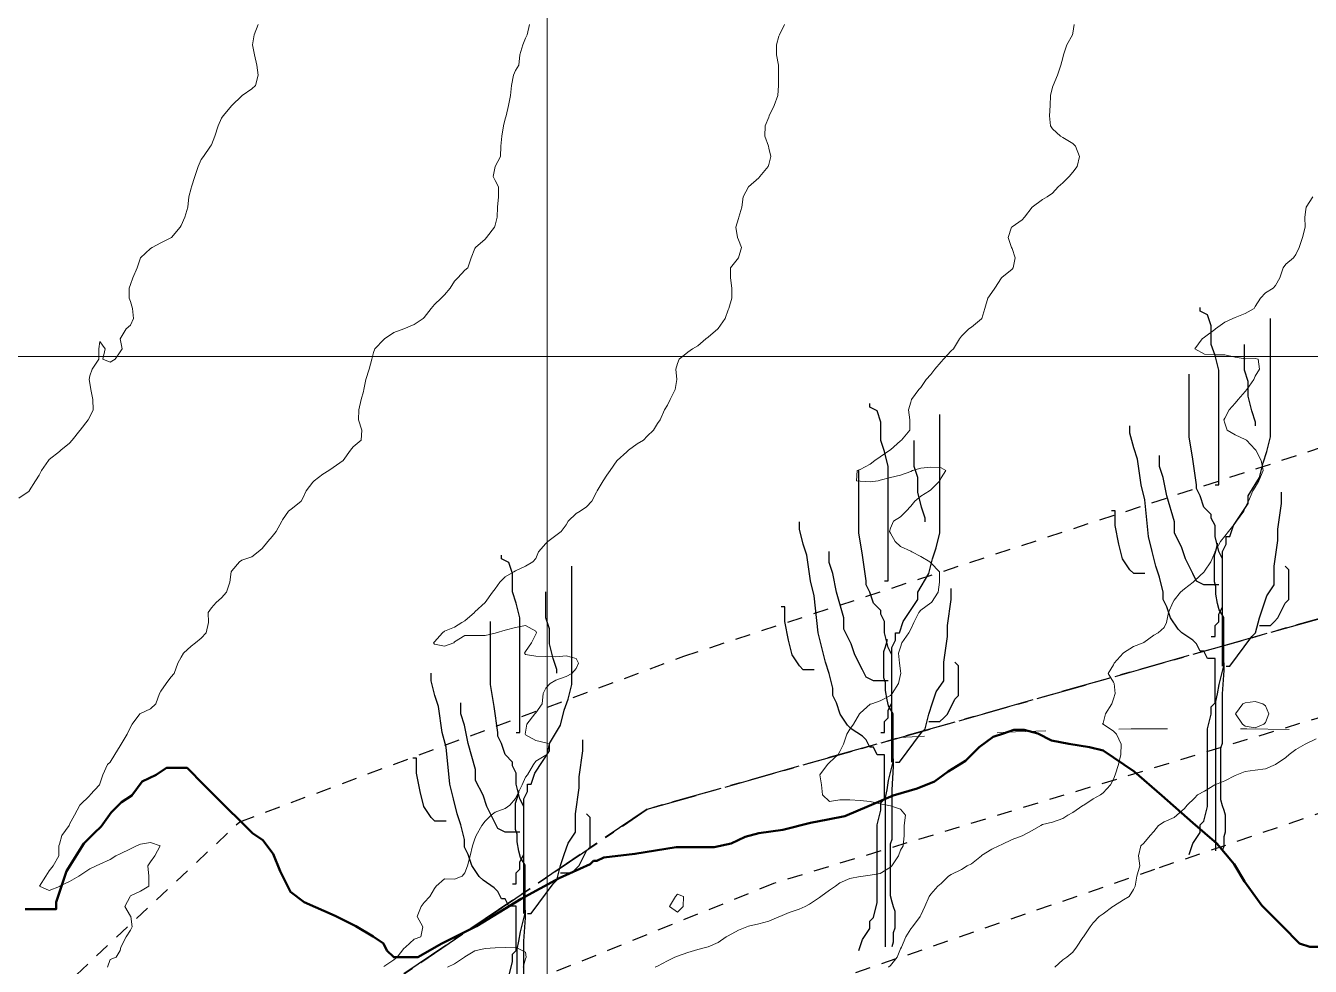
# Model space of a CAD drawing. Header units: centimetres. Extents: x 0 to 642158, y -847 to 649707.
# Drawn here: x 616941.1 to 617004.5, y 621357.3 to 621403.7 of the extents above; entities that cross this region are included whole.
import ezdxf

# ---------------------------------------------------------------- set-up
doc = ezdxf.new("R2010")
doc.units = ezdxf.units.CM
doc.header["$MEASUREMENT"] = 0
for name, pattern in [('ACAD_ISO03W100', [30, 12, -18]), ('CENTERX2', [4, 2.5, -0.5, 0.5, -0.5]), ('JIS_02_0.7', [1.35, 0.75, -0.6])]:
    doc.linetypes.add(name, pattern=pattern)
for name, color, linetype, lineweight in [('MEV_flux_V', 7, 'Continuous', 15), ('MEV_grille', 254, 'Continuous', 9), ('MEV_layout inondation', 5, 'Continuous', 15), ('MEV_vegetal_V', 7, 'Continuous', 25), ('WAL_parcellaire agricole', 7, 'JIS_02_0.7', 25), ('WAL_topographie 0.5', 253, 'Continuous', 20)]:
    doc.layers.add(name, color=color, linetype=linetype, lineweight=lineweight)
doc.layers.add('SPW_parcellaire cadastral', color=7, linetype='CENTERX2', lineweight=25, true_color=0xff0542)
picture_1 = doc.add_image_def('image2.png', size_in_pixel=(6614, 11023))

# ---------------------------------------------------------------- blocks, each defined once
blk = doc.blocks.new('legende vegetal')
at = {"layer": 'MEV_vegetal_V'}
for points in [[(616999.665, 621380.852), (616999.847, 621380.852), (616999.847, 621386.503), (616999.665, 621387.232), (616999.483, 621387.78), (616999.483, 621388.691), (616999.3, 621389.238), (616998.936, 621389.42), (616998.936, 621389.603)], [(616999.483, 621373.377), (616999.665, 621373.377), (616999.665, 621373.923), (616999.847, 621374.106), (616999.847, 621374.47), (617000.03, 621374.835), (617000.03, 621377.57), (617000.212, 621377.934), (617000.212, 621378.299), (617000.395, 621378.299), (617000.577, 621378.846), (617001.306, 621379.94), (617001.306, 621380.305), (617001.854, 621381.216), (617002.036, 621381.945), (617002.218, 621382.492), (617002.401, 621383.221), (617002.401, 621389.055)], [(617001.671, 621383.768), (617001.671, 621383.95), (617001.489, 621384.498), (617001.306, 621385.227), (617001.306, 621385.956), (617001.125, 621386.503), (617001.125, 621387.78)], [(617000.03, 621371.918), (617000.03, 621377.205), (616999.847, 621377.57), (616999.665, 621378.299), (616999.665, 621378.846), (616999.483, 621379.211), (616999.483, 621379.393), (616999.118, 621379.757), (616998.936, 621380.305), (616998.753, 621380.669), (616998.753, 621380.852), (616998.571, 621382.127), (616998.389, 621383.221), (616998.389, 621386.321)], [(616983.361, 621376.113), (616983.544, 621376.113), (616983.544, 621381.764), (616983.361, 621382.493), (616983.179, 621383.041), (616983.179, 621383.952), (616982.996, 621384.499), (616982.632, 621384.681), (616982.632, 621384.864)], [(616983.179, 621368.638), (616983.361, 621368.638), (616983.361, 621369.185), (616983.544, 621369.367), (616983.544, 621369.731), (616983.726, 621370.096), (616983.726, 621372.831), (616983.908, 621373.195), (616983.908, 621373.56), (616984.091, 621373.56), (616984.274, 621374.107), (616985.003, 621375.201), (616985.003, 621375.566), (616985.55, 621376.477), (616985.732, 621377.206), (616985.914, 621377.754), (616986.097, 621378.483), (616986.097, 621384.317)], [(616998.389, 621362.62), (616998.571, 621363.167), (616998.936, 621363.714), (616998.936, 621364.079), (616999.118, 621364.261), (616999.3, 621364.99), (616999.3, 621368.818), (616999.483, 621369.548), (616999.483, 621369.913), (616999.665, 621370.095), (616999.665, 621372.283), (616999.3, 621372.283), (616999.118, 621372.647), (616998.936, 621372.647), (616998.753, 621373.012), (616998.571, 621373.194), (616998.024, 621373.559), (616997.841, 621373.741), (616997.477, 621374.288), (616997.294, 621374.835), (616997.111, 621375.2), (616997.111, 621375.564), (616996.93, 621376.293), (616996.747, 621376.841), (616996.564, 621377.57), (616996.382, 621378.299), (616996.2, 621380.122), (616996.017, 621380.852), (616995.835, 621382.127), (616995.653, 621382.675), (616995.471, 621383.404), (616995.471, 621383.768)], [(616985.367, 621379.029), (616985.367, 621379.212), (616985.185, 621379.759), (616985.003, 621380.488), (616985.003, 621381.218), (616984.821, 621381.764), (616984.821, 621383.041)], [(616999.847, 621375.929), (616999.118, 621375.929), (616998.753, 621376.111), (616998.571, 621376.476), (616998.206, 621377.205), (616998.024, 621377.752), (616997.659, 621378.482), (616997.659, 621379.028), (616997.294, 621380.305), (616997.111, 621381.216), (616996.93, 621381.763), (616996.93, 621382.31)], [(616983.726, 621367.179), (616983.726, 621372.466), (616983.544, 621372.831), (616983.361, 621373.56), (616983.361, 621374.107), (616983.179, 621374.472), (616983.179, 621374.654), (616982.814, 621375.019), (616982.632, 621375.566), (616982.449, 621375.93), (616982.449, 621376.113), (616982.267, 621377.388), (616982.085, 621378.483), (616982.085, 621381.582)], [(617000.212, 621371.918), (617000.395, 621371.918), (617001.489, 621373.377), (617001.671, 621373.559), (617001.854, 621374.288), (617002.036, 621374.835), (617002.218, 621375.382), (617002.583, 621375.929), (617002.583, 621376.841), (617002.765, 621378.116), (617002.765, 621378.664), (617002.948, 621379.94), (617002.948, 621380.487)], [(616996.2, 621376.476), (616995.653, 621376.476), (616995.471, 621376.658), (616995.105, 621377.205), (616994.923, 621377.934), (616994.741, 621378.846), (616994.741, 621379.575), (616994.558, 621379.575)], [(616982.085, 621357.881), (616982.267, 621358.428), (616982.632, 621358.975), (616982.632, 621359.34), (616982.814, 621359.522), (616982.996, 621360.251), (616982.996, 621364.08), (616983.179, 621364.809), (616983.179, 621365.174), (616983.361, 621365.356), (616983.361, 621367.544), (616982.996, 621367.544), (616982.814, 621367.908), (616982.632, 621367.908), (616982.449, 621368.273), (616982.267, 621368.456), (616981.72, 621368.82), (616981.538, 621369.002), (616981.173, 621369.549), (616980.99, 621370.096), (616980.808, 621370.461), (616980.808, 621370.825), (616980.626, 621371.554), (616980.443, 621372.102), (616980.26, 621372.831), (616980.079, 621373.56), (616979.896, 621375.383), (616979.713, 621376.113), (616979.531, 621377.388), (616979.349, 621377.936), (616979.167, 621378.665), (616979.167, 621379.029)], [(616999.712, 621362.81), (616999.712, 621370.167), (616999.789, 621370.55), (616999.866, 621371.01), (617000.096, 621371.93), (617000.096, 621374.306), (616999.866, 621374.689), (616999.789, 621374.995), (616999.712, 621375.455), (616999.712, 621375.838), (616999.636, 621376.068), (616999.636, 621377.371), (616999.712, 621377.601), (616999.789, 621377.907), (616999.789, 621377.984)], [(616965.192, 621368.643), (616965.374, 621368.643), (616965.374, 621374.295), (616965.192, 621375.024), (616965.01, 621375.571), (616965.01, 621376.482), (616964.827, 621377.029), (616964.463, 621377.211), (616964.463, 621377.394)], [(616983.544, 621371.19), (616982.814, 621371.19), (616982.449, 621371.372), (616982.267, 621371.737), (616981.902, 621372.466), (616981.72, 621373.013), (616981.355, 621373.743), (616981.355, 621374.29), (616980.99, 621375.566), (616980.808, 621376.477), (616980.626, 621377.024), (616980.626, 621377.571)], [(616965.01, 621361.168), (616965.192, 621361.168), (616965.192, 621361.715), (616965.374, 621361.897), (616965.374, 621362.262), (616965.557, 621362.627), (616965.557, 621365.361), (616965.739, 621365.726), (616965.739, 621366.09), (616965.921, 621366.09), (616966.104, 621366.638), (616966.833, 621367.731), (616966.833, 621368.096), (616967.38, 621369.008), (616967.563, 621369.737), (616967.745, 621370.284), (616967.928, 621371.013), (616967.928, 621376.847)], [(617001.854, 621373.923), (617002.401, 621373.923), (617002.583, 621374.106), (617002.765, 621374.288), (617003.131, 621375.018), (617003.313, 621375.2), (617003.313, 621376.658), (617003.131, 621376.841)], [(616983.908, 621367.179), (616984.091, 621367.179), (616985.185, 621368.638), (616985.367, 621368.82), (616985.55, 621369.549), (616985.732, 621370.096), (616985.914, 621370.643), (616986.28, 621371.19), (616986.28, 621372.102), (616986.462, 621373.378), (616986.462, 621373.925), (616986.644, 621375.201), (616986.644, 621375.748)], [(616967.198, 621371.56), (616967.198, 621371.742), (616967.016, 621372.289), (616966.833, 621373.018), (616966.833, 621373.748), (616966.651, 621374.295), (616966.651, 621375.571)], [(616979.896, 621371.737), (616979.349, 621371.737), (616979.167, 621371.92), (616978.802, 621372.466), (616978.62, 621373.195), (616978.437, 621374.107), (616978.437, 621374.836), (616978.254, 621374.836)], [(616965.557, 621359.71), (616965.557, 621364.997), (616965.374, 621365.361), (616965.192, 621366.09), (616965.192, 621366.638), (616965.01, 621367.002), (616965.01, 621367.184), (616964.644, 621367.549), (616964.463, 621368.096), (616964.28, 621368.461), (616964.28, 621368.643), (616964.098, 621369.919), (616963.915, 621371.013), (616963.915, 621374.113)], [(616983.409, 621358.071), (616983.409, 621365.428), (616983.485, 621365.812), (616983.562, 621366.271), (616983.793, 621367.191), (616983.793, 621369.567), (616983.562, 621369.95), (616983.485, 621370.256), (616983.409, 621370.717), (616983.409, 621371.099), (616983.332, 621371.329), (616983.332, 621372.632), (616983.409, 621372.862), (616983.485, 621373.168), (616983.485, 621373.245)], [(616985.55, 621369.185), (616986.097, 621369.185), (616986.28, 621369.367), (616986.462, 621369.549), (616986.827, 621370.279), (616987.009, 621370.461), (616987.009, 621371.92), (616986.827, 621372.102)], [(617000.096, 621372.083), (617000.096, 621371.7), (617000.02, 621370.55), (617000.02, 621368.098), (616999.943, 621367.868), (616999.943, 621365.339), (617000.02, 621365.032), (617000.096, 621364.802), (617000.172, 621364.573), (617000.172, 621363.73), (617000.096, 621363.5), (617000.096, 621363.039), (617000.02, 621362.81)], [(616964.827, 621356.61), (616965.01, 621357.34), (616965.01, 621357.704), (616965.192, 621357.886), (616965.192, 621360.074), (616964.827, 621360.074), (616964.644, 621360.439), (616964.463, 621360.439), (616964.28, 621360.804), (616964.098, 621360.986), (616963.551, 621361.35), (616963.368, 621361.533), (616963.004, 621362.079), (616962.821, 621362.627), (616962.638, 621362.991), (616962.638, 621363.356), (616962.456, 621364.085), (616962.274, 621364.632), (616962.091, 621365.361), (616961.909, 621366.09), (616961.726, 621367.913), (616961.544, 621368.643), (616961.362, 621369.919), (616961.179, 621370.466), (616960.997, 621371.195), (616960.997, 621371.56)], [(616965.374, 621363.72), (616964.644, 621363.72), (616964.28, 621363.903), (616964.098, 621364.267), (616963.733, 621364.997), (616963.551, 621365.544), (616963.185, 621366.273), (616963.185, 621366.82), (616962.821, 621368.096), (616962.638, 621369.008), (616962.456, 621369.554), (616962.456, 621370.102)], [(616965.739, 621359.71), (616965.921, 621359.71), (616967.016, 621361.168), (616967.198, 621361.35), (616967.38, 621362.079), (616967.563, 621362.627), (616967.745, 621363.174), (616968.11, 621363.72), (616968.11, 621364.632), (616968.292, 621365.908), (616968.292, 621366.455), (616968.475, 621367.731), (616968.475, 621368.279)], [(616961.726, 621364.267), (616961.179, 621364.267), (616960.997, 621364.45), (616960.632, 621364.997), (616960.45, 621365.726), (616960.268, 621366.638), (616960.268, 621367.367), (616960.085, 621367.367)], [(616983.793, 621367.344), (616983.793, 621366.961), (616983.716, 621365.812), (616983.716, 621363.359), (616983.639, 621363.129), (616983.639, 621360.6), (616983.716, 621360.293), (616983.793, 621360.064), (616983.869, 621359.834), (616983.869, 621358.991), (616983.793, 621358.761), (616983.793, 621358.301), (616983.716, 621358.071)], [(616965.239, 621350.601), (616965.239, 621357.959), (616965.316, 621358.342), (616965.393, 621358.802), (616965.623, 621359.722), (616965.623, 621362.097), (616965.393, 621362.48), (616965.316, 621362.787), (616965.239, 621363.247), (616965.239, 621363.63), (616965.162, 621363.86), (616965.162, 621365.162), (616965.239, 621365.393), (616965.316, 621365.699), (616965.316, 621365.776)], [(616967.38, 621361.715), (616967.928, 621361.715), (616968.11, 621361.897), (616968.292, 621362.079), (616968.657, 621362.809), (616968.839, 621362.991), (616968.839, 621364.45), (616968.657, 621364.632)], [(616965.623, 621359.875), (616965.623, 621359.491), (616965.546, 621358.342), (616965.546, 621355.89), (616965.47, 621355.66), (616965.47, 621353.13), (616965.546, 621352.824), (616965.623, 621352.594), (616965.699, 621352.364), (616965.699, 621351.521), (616965.623, 621351.291), (616965.623, 621350.831), (616965.546, 621350.601)]]:
    blk.add_lwpolyline(points, dxfattribs=at)
blk = doc.blocks.new('*U114')
at = {"layer": 'MEV_grille', "transparency": 33554687}
blk.add_lwpolyline([(-1338.461, 0), (1338.461, 0)], dxfattribs=at)
blk = doc.blocks.new('*U115')
at = {"layer": 'MEV_grille', "color": 0, "linetype": 'ByBlock', "lineweight": -2, "transparency": 16777216}
blk.add_blockref('*U114', (0, -1000), dxfattribs=at)
blk = doc.blocks.new('*U112')
at = {"layer": 'MEV_grille', "transparency": 33554687}
blk.add_lwpolyline([(0, 1825.476), (0, -1825.476)], dxfattribs=at)
blk = doc.blocks.new('*U113')
at = {"layer": 'MEV_grille', "color": 0, "linetype": 'ByBlock', "lineweight": -2, "transparency": 16777216}
blk.add_blockref('*U112', (1600, 0), dxfattribs=at)

msp = doc.modelspace()

# ---------------------------------------------------------------- linework, layer by layer
at = {"layer": 'MEV_flux_V', "color": 30, "linetype": 'ACAD_ISO03W100', "ltscale": 0.2}
msp.add_lwpolyline([(616984.209, 621368.582, -0.092386), (617074.212, 621357.354)], format="xyb", dxfattribs=at)
at = {"layer": 'MEV_layout inondation', "lineweight": 50}
msp.add_lwpolyline([(616941.063, 621360.123), (616942.592, 621360.123), (616942.592, 621360.462), (616943.102, 621361.991), (616943.952, 621363.35), (616944.462, 621363.86), (616944.802, 621364.199), (616945.311, 621364.879), (616945.821, 621365.389), (616946.331, 621365.728), (616946.841, 621366.408), (616947.521, 621366.748), (616948.03, 621367.087), (616949.05, 621367.087), (616949.899, 621366.238), (616950.919, 621365.219), (616951.768, 621364.369), (616952.278, 621363.86), (616952.788, 621363.52), (616953.298, 621362.84), (616953.638, 621361.991), (616954.148, 621360.972), (616954.827, 621360.462), (616956.356, 621359.783), (616957.376, 621359.273), (616958.226, 621358.763), (616958.736, 621358.424), (616958.905, 621358.084), (616959.245, 621357.744), (616960.435, 621357.744), (616961.624, 621358.424), (616963.324, 621359.273), (616965.532, 621360.632), (616967.402, 621361.651), (616968.931, 621362.331), (616969.101, 621362.501), (616969.271, 621362.501), (616969.611, 621362.67), (616971.14, 621362.84), (616973.179, 621363.18), (616975.048, 621363.18), (616975.898, 621363.35), (616976.577, 621363.69), (616977.257, 621363.86), (616978.447, 621364.029), (616979.806, 621364.369), (616980.655, 621364.539), (616981.505, 621364.709), (616982.695, 621365.219), (616983.884, 621365.728), (616985.074, 621366.068), (616985.923, 621366.408), (616986.603, 621366.917), (616987.453, 621367.427), (616988.133, 621368.107), (616988.812, 621368.616), (616989.322, 621368.786), (616989.831, 621368.956), (616990.341, 621368.956), (616991.021, 621368.786), (616991.701, 621368.446), (616992.55, 621368.276), (616993.57, 621368.107), (616994.25, 621367.937), (616994.76, 621367.597), (616995.779, 621366.917), (616997.138, 621365.728), (616998.668, 621364.369), (616999.857, 621363.35), (617000.707, 621362.331), (617001.217, 621361.481), (617002.066, 621360.292), (617003.086, 621359.273), (617003.936, 621358.424), (617004.445, 621358.254), (617007.164, 621358.254)], dxfattribs=at)
at = {"layer": 'SPW_parcellaire cadastral'}
for points in [[(616961.682, 621561.505), (616957.161, 621536.964), (616965.501, 621523.284), (616971.233, 621514.366), (616974.374, 621509.591), (616975.304, 621510.352), (616983.527, 621516.007), (616989.386, 621518.755), (617051.624, 621539.157), (617050.488, 621531.376), (617066.617, 621465.843), (617068.014, 621447.174), (617068.141, 621431.299), (617065.63, 621389.514), (617029.25, 621381.354), (616971.753, 621365.049), (616944.019, 621346.288), (616891.176, 621232.847)], [(616994.605, 621177.519), (616985.886, 621207.147), (616944.019, 621346.288), (616971.753, 621365.049), (617029.25, 621381.354), (617065.63, 621389.514), (617071.741, 621390.887), (617073.221, 621360.179), (617089.684, 621313.243), (617093.033, 621290.202), (617101.744, 621209.692), (616994.605, 621177.519)]]:
    msp.add_lwpolyline(points, dxfattribs=at)
at = {"layer": 'WAL_parcellaire agricole'}
for points in [[(617074.99, 621405.826), (617079.477, 621394.729), (617028.48, 621376.724), (616977.982, 621361.385), (616955.316, 621352.215), (616947.151, 621345.548), (616890.498, 621232.042), (616879.673, 621242.435), (616887.281, 621252.278), (616936.702, 621350.426), (616951.649, 621364.432), (616973.557, 621372.595), (617074.99, 621405.826)], [(616895.475, 621229.376), (616956.531, 621348.168), (616997.029, 621362.172), (617014.885, 621368.246), (617066.24, 621384.966), (617081.824, 621276.897)]]:
    msp.add_lwpolyline(points, dxfattribs=at)
at = {"layer": 'WAL_topographie 0.5'}
for points in [[(616952.556, 621403.75), (616952.359, 621403.25), (616952.283, 621402.75), (616952.382, 621402.25), (616952.494, 621401.75), (616952.555, 621401.25), (616952.421, 621400.75), (616952.25, 621400.583), (616951.767, 621400.25), (616951.75, 621400.235), (616951.25, 621399.75), (616951.25, 621399.75), (616950.824, 621399.25), (616950.75, 621399.136), (616950.587, 621398.75), (616950.42, 621398.25), (616950.25, 621397.821), (616950.209, 621397.75), (616949.853, 621397.25), (616949.75, 621397.09), (616949.598, 621396.75), (616949.431, 621396.25), (616949.264, 621395.75), (616949.25, 621395.679), (616949.143, 621395.25), (616949.087, 621394.75), (616948.934, 621394.25), (616948.75, 621393.838), (616948.703, 621393.75), (616948.272, 621393.25), (616948.25, 621393.228), (616947.75, 621392.989), (616947.327, 621392.75), (616947.25, 621392.706), (616946.75, 621392.25), (616946.75, 621392.25), (616946.579, 621391.75), (616946.379, 621391.25), (616946.25, 621390.929), (616946.187, 621390.75), (616946.189, 621390.25), (616946.25, 621390.083), (616946.361, 621389.75), (616946.412, 621389.25), (616946.25, 621388.927), (616946.05, 621388.75), (616945.75, 621388.25), (616945.844, 621387.75), (616945.75, 621387.6), (616945.5, 621387.25), (616945.25, 621387.091), (616944.9, 621387.25), (616945, 621387.75), (616944.75, 621388.125), (616944.698, 621387.75), (616944.694, 621387.25), (616944.37, 621386.75), (616944.25, 621386.417), (616944.224, 621386.25), (616944.25, 621386.062), (616944.3, 621385.75), (616944.406, 621385.25), (616944.413, 621384.75), (616944.25, 621384.4), (616944.164, 621384.25), (616943.777, 621383.75), (616943.75, 621383.724), (616943.375, 621383.25), (616943.25, 621383.096), (616942.828, 621382.75), (616942.75, 621382.687), (616942.25, 621382.294), (616942.208, 621382.25), (616941.864, 621381.75), (616941.75, 621381.533), (616941.564, 621381.25), (616941.265, 621380.75), (616941.25, 621380.734), (616940.75, 621380.383)], [(616965.944, 621403.75), (616965.821, 621403.25), (616965.75, 621403.084), (616965.607, 621402.75), (616965.467, 621402.25), (616965.417, 621401.75), (616965.25, 621401.478), (616965.161, 621401.25), (616965.053, 621400.75), (616965, 621400.25), (616964.91, 621399.75), (616964.786, 621399.25), (616964.75, 621399.107), (616964.657, 621398.75), (616964.583, 621398.25), (616964.536, 621397.75), (616964.519, 621397.25), (616964.25, 621396.75), (616964.25, 621396.75), (616964.143, 621396.25), (616964.25, 621396.062), (616964.417, 621395.75), (616964.417, 621395.25), (616964.367, 621394.75), (616964.34, 621394.25), (616964.25, 621393.861), (616964.21, 621393.75), (616963.827, 621393.25), (616963.75, 621393.167), (616963.274, 621392.75), (616963.25, 621392.7), (616963.063, 621392.25), (616962.904, 621391.75), (616962.75, 621391.639), (616962.4, 621391.25), (616962.25, 621391.1), (616962.024, 621390.75), (616961.75, 621390.423), (616961.577, 621390.25), (616961.25, 621389.946), (616961.097, 621389.75), (616960.75, 621389.304), (616960.694, 621389.25), (616960.25, 621388.957), (616959.75, 621388.75), (616959.75, 621388.75), (616959.25, 621388.559), (616958.794, 621388.25), (616958.75, 621388.219), (616958.309, 621387.75), (616958.25, 621387.569), (616958.167, 621387.25), (616958.028, 621386.75), (616957.872, 621386.25), (616957.774, 621385.75), (616957.75, 621385.659), (616957.643, 621385.25), (616957.52, 621384.75), (616957.5, 621384.25), (616957.669, 621383.75), (616957.643, 621383.25), (616957.25, 621382.926), (616957.107, 621382.75), (616956.75, 621382.25), (616956.75, 621382.25), (616956.25, 621381.897), (616956.036, 621381.75), (616955.75, 621381.568), (616955.313, 621381.25), (616955.25, 621381.181), (616954.927, 621380.75), (616954.75, 621380.364), (616954.672, 621380.25), (616954.25, 621379.895), (616954.06, 621379.75), (616953.75, 621379.321), (616953.719, 621379.25), (616953.436, 621378.75), (616953.25, 621378.492), (616953.036, 621378.25), (616952.75, 621377.905), (616952.554, 621377.75), (616952.25, 621377.5), (616951.75, 621377.329), (616951.637, 621377.25), (616951.25, 621376.806), (616951.22, 621376.75), (616951.153, 621376.25), (616951, 621375.75), (616950.75, 621375.472), (616950.489, 621375.25), (616950.25, 621374.975), (616950.095, 621374.75), (616950.107, 621374.25), (616949.992, 621373.75), (616949.75, 621373.483), (616949.458, 621373.25), (616949.25, 621373.094), (616948.871, 621372.75), (616948.75, 621372.544), (616948.599, 621372.25), (616948.411, 621371.75), (616948.25, 621371.554), (616948.009, 621371.25), (616947.75, 621370.875), (616947.692, 621370.75), (616947.514, 621370.25), (616947.25, 621370), (616946.75, 621369.776), (616946.721, 621369.75), (616946.333, 621369.25), (616946.25, 621369.091), (616946.09, 621368.75), (616945.794, 621368.25), (616945.75, 621368.17), (616945.481, 621367.75), (616945.25, 621367.375), (616945.125, 621367.25), (616944.9, 621366.75), (616944.75, 621366.3), (616944.725, 621366.25), (616944.271, 621365.75), (616944.25, 621365.726), (616943.75, 621365.25), (616943.75, 621365.25), (616943.5, 621364.75), (616943.25, 621364.313), (616943.226, 621364.25), (616942.869, 621363.75), (616942.75, 621363.333), (616942.725, 621363.25), (616942.714, 621362.75), (616942.437, 621362.25), (616942.25, 621362.006), (616942.075, 621361.75), (616941.766, 621361.25), (616942.25, 621361.047), (616942.75, 621361.245), (616942.76, 621361.25), (616943.25, 621361.481), (616943.709, 621361.75), (616943.75, 621361.781), (616944.25, 621362.105), (616944.564, 621362.25), (616944.75, 621362.332), (616945.25, 621362.566), (616945.536, 621362.75), (616945.75, 621362.848), (616946.25, 621363.093), (616946.556, 621363.25), (616946.75, 621363.318), (616947.25, 621363.403), (616947.724, 621363.25), (616947.46, 621362.75), (616947.25, 621362.454), (616947.109, 621362.25), (616947.158, 621361.75), (616947.155, 621361.25), (616946.75, 621361), (616946.25, 621360.773), (616946.236, 621360.75), (616945.977, 621360.25), (616946.25, 621359.776), (616946.278, 621359.75), (616946.342, 621359.25), (616946.25, 621359.075), (616946.047, 621358.75), (616945.776, 621358.25), (616945.75, 621358.083), (616945.55, 621357.75), (616945.25, 621357.635), (616945.115, 621357.25)], [(616978.519, 621403.75), (616978.283, 621403.25), (616978.25, 621403.183), (616978.136, 621402.75), (616978.134, 621402.25), (616978.231, 621401.75), (616978.23, 621401.25), (616978.23, 621400.75), (616978.195, 621400.25), (616978.019, 621399.75), (616977.774, 621399.25), (616977.75, 621399.187), (616977.571, 621398.75), (616977.56, 621398.25), (616977.727, 621397.75), (616977.75, 621397.65), (616977.848, 621397.25), (616977.75, 621396.85), (616977.719, 621396.75), (616977.31, 621396.25), (616977.25, 621396.182), (616976.75, 621395.75), (616976.75, 621395.75), (616976.489, 621395.25), (616976.425, 621394.75), (616976.274, 621394.25), (616976.25, 621394.187), (616976.129, 621393.75), (616976.206, 621393.25), (616976.25, 621393.125), (616976.4, 621392.75), (616976.25, 621392.25), (616976.25, 621392.25), (616975.857, 621391.75), (616975.863, 621391.25), (616975.927, 621390.75), (616975.933, 621390.25), (616975.781, 621389.75), (616975.75, 621389.685), (616975.589, 621389.25), (616975.25, 621388.762), (616975.24, 621388.75), (616974.75, 621388.335), (616974.65, 621388.25), (616974.25, 621387.905), (616973.985, 621387.75), (616973.75, 621387.596), (616973.321, 621387.25), (616973.25, 621387.036), (616973.167, 621386.75), (616973.219, 621386.25), (616973.131, 621385.75), (616972.875, 621385.25), (616972.75, 621384.981), (616972.607, 621384.75), (616972.39, 621384.25), (616972.25, 621384.075), (616972.059, 621383.75), (616971.75, 621383.441), (616971.564, 621383.25), (616971.25, 621383.064), (616970.83, 621382.75), (616970.75, 621382.674), (616970.263, 621382.25), (616970.25, 621382.226), (616969.927, 621381.75), (616969.75, 621381.521), (616969.574, 621381.25), (616969.282, 621380.75), (616969.25, 621380.687), (616969.011, 621380.25), (616968.75, 621379.963), (616968.435, 621379.75), (616968.25, 621379.634), (616967.847, 621379.25), (616967.75, 621379.076), (616967.5, 621378.75), (616967.25, 621378.542), (616966.846, 621378.25), (616966.75, 621378.157), (616966.383, 621377.75), (616966.25, 621377.417), (616966.107, 621377.25), (616965.75, 621377.033), (616965.25, 621376.804), (616965.171, 621376.75), (616964.75, 621376.515), (616964.477, 621376.25), (616964.25, 621375.924), (616964.121, 621375.75), (616963.75, 621375.25), (616963.75, 621375.25), (616963.25, 621374.779), (616963.223, 621374.75), (616962.75, 621374.343), (616962.612, 621374.25), (616962.25, 621374.027), (616961.75, 621373.836), (616961.648, 621373.75), (616961.25, 621373.302), (616961.208, 621373.25), (616961.25, 621373.186), (616961.75, 621373.083), (616962.202, 621373.25), (616962.25, 621373.302), (616962.75, 621373.609), (616963.25, 621373.618), (616963.75, 621373.621), (616964.25, 621373.732), (616964.3, 621373.75), (616964.75, 621373.886), (616965.25, 621374.016), (616965.75, 621374.11), (616966.25, 621373.833), (616966.281, 621373.75), (616966.25, 621373.683), (616966.04, 621373.25), (616965.75, 621372.822), (616965.692, 621372.75), (616965.75, 621372.678), (616966.25, 621372.6), (616966.75, 621372.576), (616967.25, 621372.565), (616967.75, 621372.621), (616968.25, 621372.487), (616968.352, 621372.25), (616968.25, 621371.985), (616968.028, 621371.75), (616967.75, 621371.589), (616967.25, 621371.407), (616966.96, 621371.25), (616966.75, 621371.015), (616966.614, 621370.75), (616966.562, 621370.25), (616966.25, 621369.796), (616966.206, 621369.75), (616965.815, 621369.25), (616965.75, 621368.85), (616965.736, 621368.75), (616965.75, 621368.719), (616966.25, 621368.446), (616966.75, 621368.327), (616966.917, 621368.25), (616966.8, 621367.75), (616966.75, 621367.717), (616966.25, 621367.417), (616966.135, 621367.25), (616965.843, 621366.75), (616965.75, 621366.636), (616965.573, 621366.25), (616965.332, 621365.75), (616965.25, 621365.576), (616964.972, 621365.25), (616964.75, 621365.092), (616964.25, 621364.909), (616964.044, 621364.75), (616963.75, 621364.464), (616963.597, 621364.25), (616963.304, 621363.75), (616963.25, 621363.584), (616963.129, 621363.25), (616963.021, 621362.75), (616962.891, 621362.25), (616962.75, 621361.906), (616962.618, 621361.75), (616962.25, 621361.604), (616961.75, 621361.617), (616961.343, 621361.25), (616961.25, 621361.146), (616961.018, 621360.75), (616960.75, 621360.444), (616960.594, 621360.25), (616960.399, 621359.75), (616960.675, 621359.25), (616960.583, 621358.75), (616960.25, 621358.641), (616959.831, 621358.25), (616959.75, 621358.177), (616959.408, 621357.75), (616959.25, 621357.618), (616958.75, 621357.292)], [(616992.817, 621403.75), (616992.75, 621403.321), (616992.731, 621403.25), (616992.447, 621402.75), (616992.295, 621402.25), (616992.25, 621402.107), (616992.152, 621401.75), (616991.986, 621401.25), (616991.772, 621400.75), (616991.75, 621400.667), (616991.641, 621400.25), (616991.636, 621399.75), (616991.597, 621399.25), (616991.647, 621398.75), (616991.75, 621398.602), (616992.146, 621398.25), (616992.25, 621398.182), (616992.75, 621397.889), (616992.885, 621397.75), (616993.074, 621397.25), (616992.961, 621396.75), (616992.75, 621396.464), (616992.574, 621396.25), (616992.25, 621395.944), (616992.031, 621395.75), (616991.75, 621395.429), (616991.487, 621395.25), (616991.25, 621395.118), (616990.75, 621394.75), (616990.75, 621394.75), (616990.358, 621394.25), (616990.25, 621394.112), (616989.75, 621393.766), (616989.729, 621393.75), (616989.558, 621393.25), (616989.731, 621392.75), (616989.75, 621392.708), (616989.903, 621392.25), (616989.811, 621391.75), (616989.75, 621391.685), (616989.25, 621391.269), (616989.231, 621391.25), (616988.897, 621390.75), (616988.75, 621390.533), (616988.559, 621390.25), (616988.408, 621389.75), (616988.264, 621389.25), (616988.25, 621389.231), (616987.75, 621388.831), (616987.618, 621388.75), (616987.25, 621388.382), (616987.164, 621388.25), (616986.861, 621387.75), (616986.75, 621387.653), (616986.371, 621387.25), (616986.25, 621387.121), (616985.947, 621386.75), (616985.75, 621386.482), (616985.518, 621386.25), (616985.25, 621385.855), (616985.155, 621385.75), (616984.79, 621385.25), (616984.75, 621385.125), (616984.646, 621384.75), (616984.7, 621384.25), (616984.707, 621383.75), (616984.301, 621383.25), (616984.25, 621383.212), (616983.75, 621382.778), (616983.725, 621382.75), (616983.25, 621382.424), (616982.977, 621382.25), (616982.75, 621382.074), (616982.25, 621381.811), (616982.114, 621381.75), (616982.083, 621381.25), (616982.25, 621381.232), (616982.75, 621381.189), (616983.139, 621381.25), (616983.25, 621381.277), (616983.75, 621381.417), (616984.25, 621381.517), (616984.75, 621381.709), (616984.843, 621381.75), (616985.25, 621381.876), (616985.75, 621381.919), (616986.25, 621381.884), (616986.484, 621381.75), (616986.25, 621381.393), (616986.182, 621381.25), (616985.75, 621380.808), (616985.672, 621380.75), (616985.25, 621380.485), (616984.957, 621380.25), (616984.75, 621379.993), (616984.521, 621379.75), (616984.25, 621379.471), (616983.893, 621379.25), (616983.75, 621378.917), (616983.712, 621378.75), (616983.75, 621378.671), (616983.985, 621378.25), (616984.25, 621378.007), (616984.75, 621377.777), (616984.813, 621377.75), (616985.25, 621377.509), (616985.691, 621377.25), (616985.75, 621377.202), (616986.163, 621376.75), (616986.164, 621376.25), (616986.102, 621375.75), (616985.776, 621375.25), (616985.75, 621375.233), (616985.25, 621374.863), (616985.155, 621374.75), (616984.912, 621374.25), (616984.75, 621373.925), (616984.65, 621373.75), (616984.319, 621373.25), (616984.25, 621373.042), (616984.155, 621372.75), (616984.205, 621372.25), (616984.25, 621371.875), (616984.264, 621371.75), (616984.25, 621371.694), (616984.142, 621371.25), (616983.831, 621370.75), (616983.75, 621370.653), (616983.25, 621370.387), (616982.827, 621370.25), (616982.75, 621370.222), (616982.25, 621369.792), (616982.22, 621369.75), (616981.921, 621369.25), (616981.75, 621369), (616981.604, 621368.75), (616981.434, 621368.25), (616981.25, 621367.888), (616981.177, 621367.75), (616980.75, 621367.345), (616980.64, 621367.25), (616980.272, 621366.75), (616980.352, 621366.25), (616980.4, 621365.75), (616980.75, 621365.422), (616981.25, 621365.515), (616981.75, 621365.504), (616982.25, 621365.482), (616982.75, 621365.423), (616983.25, 621365.311), (616983.583, 621365.25), (616983.75, 621365.209), (616984.25, 621365.055), (616984.487, 621364.75), (616984.434, 621364.25), (616984.434, 621363.75), (616984.376, 621363.25), (616984.25, 621363.029), (616984.143, 621362.75), (616983.811, 621362.25), (616983.75, 621362.191), (616983.25, 621361.884), (616982.75, 621361.791), (616982.411, 621361.75), (616982.25, 621361.728), (616981.75, 621361.639), (616981.25, 621361.415), (616981.045, 621361.25), (616980.75, 621361.061), (616980.317, 621360.75), (616980.25, 621360.7), (616979.75, 621360.37), (616979.537, 621360.25), (616979.25, 621360.126), (616978.75, 621359.948), (616978.292, 621359.75), (616978.25, 621359.734), (616977.75, 621359.523), (616977.25, 621359.392), (616976.75, 621359.286), (616976.66, 621359.25), (616976.25, 621359.083), (616975.75, 621358.811), (616975.645, 621358.75), (616975.25, 621358.481), (616974.75, 621358.261), (616974.696, 621358.25), (616974.25, 621358.126), (616973.75, 621357.981), (616973.25, 621357.798), (616973.106, 621357.75), (616972.75, 621357.569), (616972.25, 621357.309), (616972.14, 621357.25)], [(617004.596, 621395.25), (617004.265, 621394.75), (617004.25, 621394.625), (617004.2, 621394.25), (617004.207, 621393.75), (617004.073, 621393.25), (617003.917, 621392.75), (617003.75, 621392.404), (617003.632, 621392.25), (617003.25, 621391.925), (617003.129, 621391.75), (617002.962, 621391.25), (617002.75, 621390.882), (617002.625, 621390.75), (617002.25, 621390.523), (617002, 621390.25), (617001.75, 621389.841), (617001.699, 621389.75), (617001.25, 621389.5), (617000.75, 621389.301), (617000.65, 621389.25), (617000.25, 621389.071), (616999.793, 621388.75), (616999.75, 621388.714), (616999.25, 621388.332), (616999.128, 621388.25), (616998.767, 621387.75), (616999.25, 621387.496), (616999.75, 621387.453), (617000.25, 621387.457), (617000.75, 621387.341), (617001.25, 621387.259), (617001.75, 621387.286), (617001.887, 621387.25), (617001.964, 621386.75), (617001.75, 621386.404), (617001.681, 621386.25), (617001.336, 621385.75), (617001.25, 621385.65), (617000.907, 621385.25), (617000.75, 621385.078), (617000.458, 621384.75), (617000.25, 621384.333), (617000.205, 621384.25), (617000.25, 621384.083), (617000.37, 621383.75), (617000.75, 621383.506), (617001.25, 621383.276), (617001.313, 621383.25), (617001.75, 621382.783), (617001.775, 621382.75), (617002.036, 621382.25), (617002.146, 621381.75), (617001.926, 621381.25), (617001.75, 621380.925), (617001.633, 621380.75), (617001.417, 621380.25), (617001.25, 621379.929), (617001.184, 621379.75), (617000.823, 621379.25), (617000.75, 621379.159), (617000.436, 621378.75), (617000.25, 621378.508), (617000.032, 621378.25), (616999.762, 621377.75), (616999.75, 621377.714), (616999.553, 621377.25), (616999.25, 621376.795), (616999.223, 621376.75), (616998.75, 621376.313), (616998.687, 621376.25), (616998.25, 621375.926), (616998.056, 621375.75), (616997.75, 621375.355), (616997.682, 621375.25), (616997.475, 621374.75), (616997.375, 621374.25), (616997.25, 621374.011), (616996.964, 621373.75), (616996.75, 621373.64), (616996.25, 621373.269), (616996.221, 621373.25), (616995.75, 621373.076), (616995.25, 621372.766), (616995.239, 621372.75), (616994.788, 621372.25), (616994.75, 621372.167), (616994.491, 621371.75), (616994.75, 621371.309), (616994.782, 621371.25), (616994.837, 621370.75), (616994.75, 621370.5), (616994.667, 621370.25), (616994.362, 621369.75), (616994.25, 621369.3), (616994.217, 621369.25), (616994.25, 621369.237), (616994.75, 621368.904), (616994.9, 621368.75), (616995.134, 621368.25), (616995.119, 621367.75), (616994.998, 621367.25), (616994.842, 621366.75), (616994.75, 621366.529), (616994.603, 621366.25), (616994.25, 621365.86), (616994.113, 621365.75), (616993.75, 621365.554), (616993.293, 621365.25), (616993.25, 621365.225), (616992.75, 621364.892), (616992.508, 621364.75), (616992.25, 621364.596), (616991.75, 621364.413), (616991.25, 621364.294), (616991.164, 621364.25), (616990.75, 621363.998), (616990.277, 621363.75), (616990.25, 621363.738), (616989.75, 621363.56), (616989.25, 621363.315), (616989.095, 621363.25), (616988.75, 621363.071), (616988.25, 621362.761), (616988.237, 621362.75), (616987.75, 621362.349), (616987.541, 621362.25), (616987.25, 621362.083), (616986.75, 621361.836), (616986.607, 621361.75), (616986.25, 621361.388), (616986.089, 621361.25), (616985.75, 621360.865), (616985.656, 621360.75), (616985.445, 621360.25), (616985.25, 621359.829), (616985.21, 621359.75), (616984.833, 621359.25), (616984.75, 621359.154), (616984.517, 621358.75), (616984.289, 621358.25), (616984.25, 621358.155), (616984.08, 621357.75), (616983.75, 621357.338), (616983.65, 621357.25)], [(617002.177, 621369.25), (617001.75, 621369.07), (617001.25, 621369.153), (617001.118, 621369.25), (617000.773, 621369.75), (617001.133, 621370.25), (617001.25, 621370.294), (617001.75, 621370.364), (617002.131, 621370.25), (617002.25, 621370.141), (617002.426, 621369.75), (617002.25, 621369.321), (617002.177, 621369.25)], [(617004.75, 621368.514), (617004.25, 621368.27), (617004.209, 621368.25), (617003.75, 621367.998), (617003.43, 621367.75), (617003.25, 621367.602), (617002.75, 621367.253), (617002.744, 621367.25), (617002.25, 621367.045), (617001.75, 621366.976), (617001.25, 621366.901), (617000.835, 621366.75), (617000.75, 621366.707), (617000.25, 621366.451), (616999.757, 621366.25), (616999.75, 621366.246), (616999.25, 621365.938), (616998.899, 621365.75), (616998.75, 621365.588), (616998.386, 621365.25), (616998.25, 621365.086), (616997.88, 621364.75), (616997.75, 621364.634), (616997.25, 621364.426), (616996.983, 621364.25), (616996.75, 621363.95), (616996.566, 621363.75), (616996.25, 621363.375), (616996.102, 621363.25), (616995.988, 621362.75), (616996.058, 621362.25), (616995.902, 621361.75), (616995.823, 621361.25), (616995.75, 621361.083), (616995.524, 621360.75), (616995.25, 621360.58), (616994.75, 621360.273), (616994.726, 621360.25), (616994.25, 621359.893), (616994.045, 621359.75), (616993.75, 621359.447), (616993.603, 621359.25), (616993.268, 621358.75), (616993.25, 621358.719), (616992.931, 621358.25), (616992.75, 621358), (616992.457, 621357.75), (616992.25, 621357.617), (616991.857, 621357.25)], [(616973.521, 621360.25), (616973.25, 621359.971), (616972.852, 621360.25), (616973.15, 621360.75), (616973.25, 621360.853), (616973.538, 621360.75), (616973.521, 621360.25)], [(616961.898, 621357.25), (616962.25, 621357.424), (616962.73, 621357.75), (616962.75, 621357.764), (616963.25, 621358.06), (616963.75, 621358.177), (616964.25, 621358.204), (616964.75, 621358.229), (616965.25, 621358.242), (616965.75, 621358), (616965.782, 621357.75), (616965.75, 621357.667), (616965.634, 621357.25)]]:
    msp.add_lwpolyline(points, dxfattribs=at)

# ---------------------------------------------------------------- block references
at = {"layer": 'MEV_grille', "transparency": 33554687}
for name, p in [('*U113', (615366.814, 620593.644)), ('*U115', (616669.481, 622387.381))]:
    msp.add_blockref(name, p, dxfattribs=at)
at = {"layer": 'MEV_vegetal_V'}
msp.add_blockref('legende vegetal', (0.098, 0.193), dxfattribs=at)

# ---------------------------------------------------------------- pictures from other files: only their frames are drawn
image = msp.add_image(picture_1, insert=(616830.845, 620745.783), size_in_units=(429.466, 715.756), dxfattribs=dict(brightness=75))
image.dxf.flags = 7

doc.saveas('drawing.dxf')
